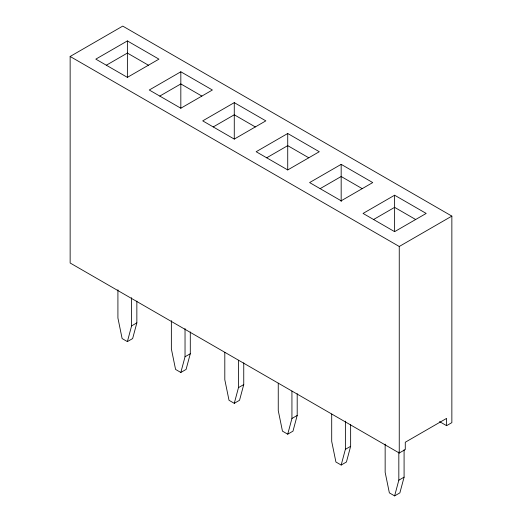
<?xml version="1.0" encoding="UTF-8"?>
<svg xmlns="http://www.w3.org/2000/svg" width="522" height="522" viewBox="0 0 522 522"><rect width="100%" height="100%" fill="white"/><g stroke="black" fill="none" stroke-linecap="round" stroke-linejoin="round"><path stroke-width="0.78" d="M127.381 40.925L127.381 77.367L95.813 59.143L127.381 40.925L158.942 59.143L127.381 77.367M117.913 289.801L117.913 318.009L122.122 338.569L127.381 341.61L131.59 325.904L131.59 297.697M136.849 301.109L136.849 322.864L132.64 338.569L127.381 341.61M171.36 320.658L171.36 348.866L175.568 369.432L180.827 372.467L185.036 356.761L185.036 328.56M190.295 331.966L190.295 353.727L186.086 369.432L180.827 372.467M224.806 352.324L224.806 379.722L229.014 400.289L234.274 403.323L238.482 387.618L238.482 360.219M243.748 362.823L243.748 384.583L239.539 400.289L234.274 403.323M278.252 383.181L278.252 410.579L282.461 431.146L287.726 434.187L291.935 418.474L291.935 391.082M297.194 393.686L297.194 415.44L292.986 431.146L287.726 434.187M331.705 414.044L331.705 441.436L335.914 462.003L341.173 465.043L345.381 449.338L345.381 421.13M350.64 424.543L350.64 446.297L346.432 462.003L341.173 465.043M385.151 444.091L385.151 472.299L389.36 492.866L394.619 495.9L398.828 480.194L398.828 451.993M404.087 449.762L404.087 477.154L399.878 492.866L394.619 495.9M446.597 425.678L446.597 418.39L405.274 442.245L405.274 449.54L399.252 453.011L70.144 263.003L70.144 56.474L122.748 26.1L451.856 216.108L451.856 422.644L446.597 425.678L439.531 421.6M106.338 65.217L127.381 53.068L148.424 65.217M180.827 71.782L149.266 90.006L180.827 108.224L212.389 90.006L180.827 71.782L180.827 108.224M159.784 96.081L180.827 83.931L201.87 96.081M234.274 102.638L202.712 120.863L234.274 139.087L265.842 120.863L234.274 102.638L234.274 139.087M213.23 126.937L234.274 114.788L255.317 126.937M287.726 133.495L256.158 151.719L287.726 169.944L319.288 151.719L287.726 133.495L287.726 169.944M266.683 157.794L287.726 145.645L308.77 157.794M341.173 164.352L309.611 182.576L341.173 200.8L372.734 182.576L341.173 164.352L341.173 201.609M320.13 188.651L341.173 176.501L362.216 188.651M131.59 325.904L136.849 322.864M394.619 195.215L363.058 213.433L394.619 231.657L426.187 213.433L394.619 195.215L394.619 231.657M373.576 219.508L394.619 207.358L415.662 219.508M185.036 356.761L190.295 353.727M70.144 56.474L399.252 246.482L451.856 216.108M238.482 387.618L243.748 384.583M291.935 418.474L297.194 415.44M345.381 449.338L350.64 446.297M398.828 480.194L404.087 477.154M399.252 246.482L399.252 453.011"/></g></svg>
